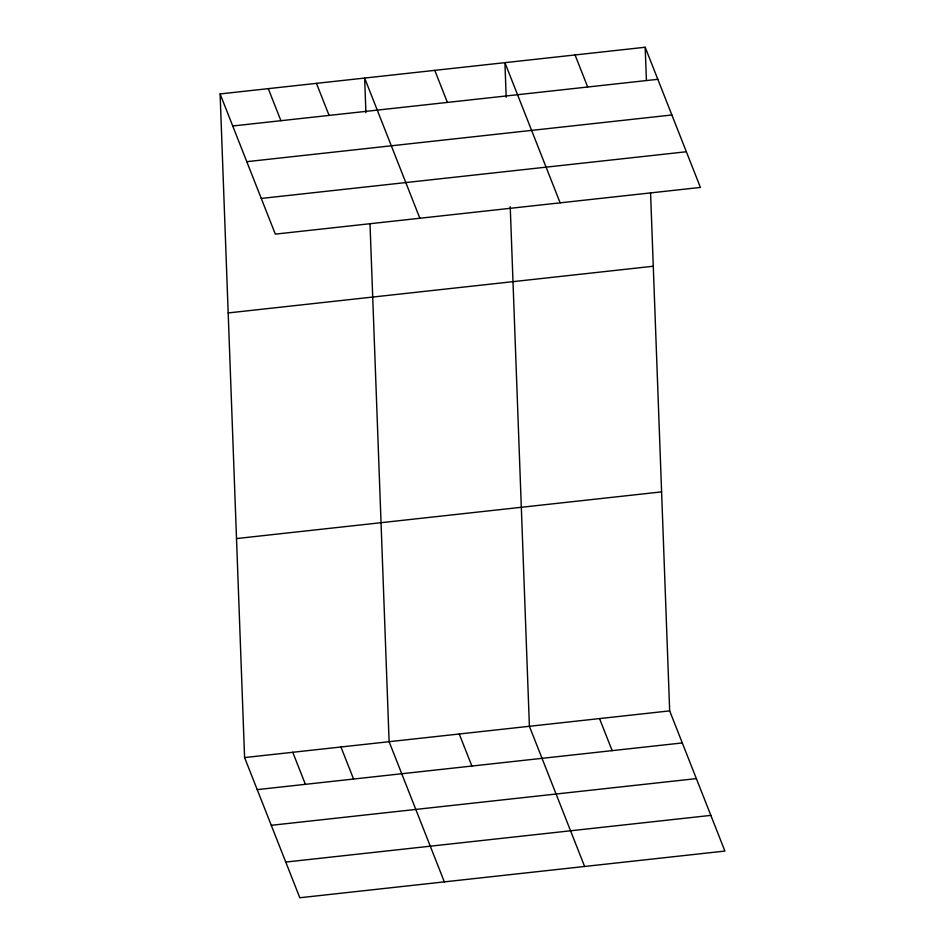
<?xml version="1.0" encoding="UTF-8"?>
<svg xmlns="http://www.w3.org/2000/svg" width="945" height="945" viewBox="0 0 945 945"><rect width="100%" height="100%" fill="white"/><g stroke="black" fill="none" stroke-linecap="round" stroke-linejoin="round"><path stroke-width="1.42" d="M220.102 93.933L645.187 47.25L700.41 187.429L275.326 234.124L220.102 93.933L244.59 757.571L299.813 897.75L724.898 851.067L669.674 710.876L650.562 192.768M232.73 125.992L657.814 79.309M246.787 161.678L671.871 114.983M261.269 198.438L686.353 151.755M228.182 312.937L653.267 266.242M236.51 538.567L661.595 491.884M244.59 757.571L669.674 710.876M257.217 789.618L682.302 742.935M271.274 825.304L696.359 778.609M285.756 862.064L710.841 815.381M575.056 54.952L587.684 87.011M560.137 202.844L504.913 62.653L506.189 97.24M434.771 70.355L447.398 102.414M419.852 218.248L364.64 78.069L365.916 112.644M599.532 718.578L612.159 750.637M316.457 83.361L329.084 115.408M584.612 866.47L529.401 726.28L510.229 206.731M268.286 88.653L280.913 120.7M459.258 733.993L471.886 766.041M444.339 881.874L389.116 741.695L370.003 223.587M340.944 746.987L353.572 779.034M292.761 752.279L305.389 784.326M645.187 47.25L646.415 80.384"/></g></svg>
